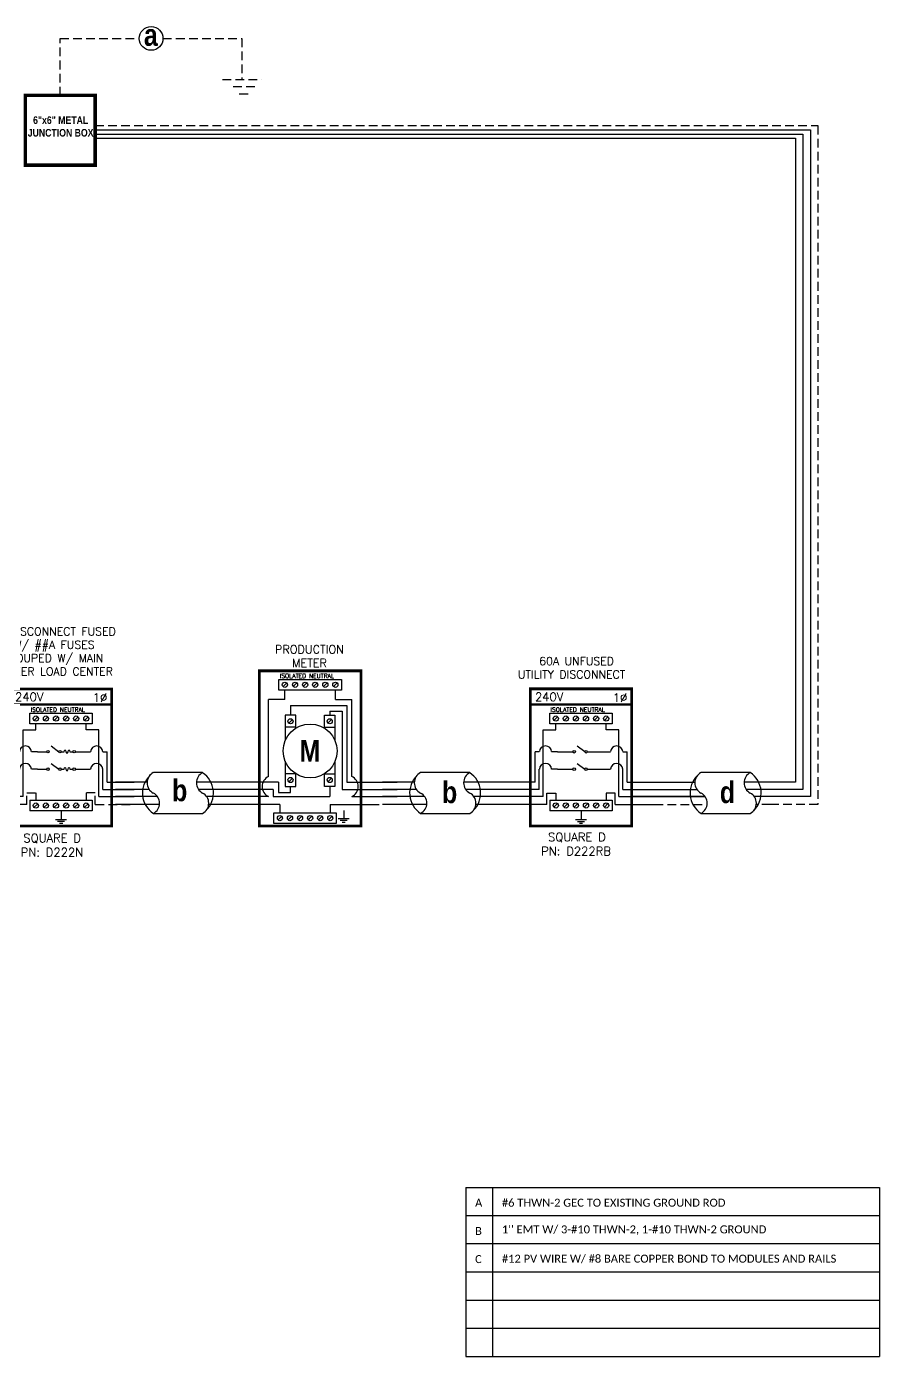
# Model space of a CAD drawing. Header units: feet. Extents: x 21513 to 22293, y 16036 to 16610.
# Drawn here: x 21925 to 22293, y 16036 to 16610 of the extents above; entities that cross this region are included whole.
import ezdxf

# ---------------------------------------------------------------- set-up
doc = ezdxf.new("R2010")
doc.units = ezdxf.units.FT
doc.header["$MEASUREMENT"] = 0
doc.linetypes.add('HIDDEN', pattern=[0.375, 0.25, -0.125])
for name, color, linetype in [('ONE LINE BLOCKS', 7, 'Continuous'), ('TABLES', 7, 'Continuous'), ('TEXT', 7, 'Continuous'), ('Z - TITLEBLOCK TXT', 7, 'Continuous')]:
    doc.layers.add(name, color=color, linetype=linetype)
doc.styles.add('ONE LINE TXT', font='techb___.ttf')
doc.styles.get("Standard").update_dxf_attribs({"font": 'simplex.shx'})

# ---------------------------------------------------------------- blocks, each defined once
blk = doc.blocks.new('*T13')
at = {"linetype": 'ByBlock', "lineweight": -2, "transparency": 16777216}
for p, q in [((0, 0), (178.52, 0)), ((0, 0), (0, -72.97)), ((11.58, 0), (11.58, -72.97)), ((178.52, 0), (178.52, -72.97)), ((0, -12.11), (178.52, -12.11)), ((0, -24.28), (178.52, -24.28)), ((0, -36.46), (178.52, -36.46)), ((0, -48.64), (178.52, -48.64)), ((0, -60.81), (178.52, -60.81)), ((0, -72.97), (178.52, -72.97))]:
    blk.add_line(p, q, dxfattribs=at)
at = {"color": 0, "linetype": 'Continuous', "transparency": 16777216, "char_height": 3.4544, "attachment_point": 7}
for s, insert, width in [('{\\fCalibri|b0|i0|c0;A', (4.06, -8.36), 3.4544), ('{\\fCalibri|b0|i0|c0;#6 THWN-2 GEC TO EXISTING GROUND ROD', (15.65, -8.36), 158.8095), ('{\\fCalibri|b0|i0|c0;B', (4.06, -20.53), 3.4544), ("{\\fCalibri|b0|i0|c0;1'' EMT W/ 3-#10 THWN-2, 1-#10 THWN-2 GROUND", (15.65, -20.53), 158.8095), ('{\\fCalibri|b0|i0|c0;C', (4.06, -32.71), 3.4544), ('{\\fCalibri|b0|i0|c0;#12 PV WIRE W/ #8 BARE COPPER BOND TO MODULES AND RAILS', (15.65, -32.71), 158.8095), ('{\\fCalibri|b0|i0|c0;', (4.06, -44.89), 3.4544), ('{\\fCalibri|b0|i0|c0;', (15.65, -44.89), 158.8095), ('{\\fCalibri|b0|i0|c0;', (4.06, -57.06), 3.4544), ('{\\fCalibri|b0|i0|c0;', (15.65, -57.06), 158.8095), ('{\\fCalibri|b0|i0|c0;', (4.06, -69.22), 3.4544), ('{\\fCalibri|b0|i0|c0;', (15.65, -69.22), 158.8095)]:
    blk.add_mtext(s, dxfattribs=dict(at, insert=insert, width=width))
blk = doc.blocks.new('M_METER PAN')
at = {"color": 253, "linetype": 'Continuous'}
for p, q in [((4.73, 8.02), (4.73, 8.75)), ((8.59, 8.02), (8.59, 8.75)), ((4.73, 8.02), (3.48, 8.02)), ((3.48, 2.14), (3.48, 8.02)), ((8.59, 8.02), (9.84, 8.02)), ((9.84, 2.14), (9.84, 8.02)), ((3.48, 0.61), (0, 0.61)), ((9.84, 0.61), (13.32, 0.61))]:
    blk.add_line(p, q, dxfattribs=at)
at = {"color": 7, "linetype": 'Continuous'}
for p, q in [((5.16, 7.56), (5.16, 6.82)), ((5.16, 7.56), (9.47, 7.56)), ((9.47, 7.56), (9.47, 1.71)), ((4.25, 1.71), (0, 1.71)), ((4.25, 1.71), (4.25, 0.9)), ((5.16, 0.9), (5.16, 1.37)), ((9.47, 1.71), (13.32, 1.71)), ((4.25, 0.9), (5.16, 0.9))]:
    blk.add_line(p, q, dxfattribs=at)
at = {"color": 10, "linetype": 'Continuous'}
for p, q in [((8.16, 7.14), (8.16, 6.82)), ((8.16, 7.14), (9.12, 7.14)), ((9.12, 7.14), (9.12, 1.15)), ((3.83, 1.15), (0, 1.15)), ((3.83, 1.15), (3.83, 0.61)), ((8.16, 1.37), (8.16, 0.61)), ((9.12, 1.15), (13.32, 1.15)), ((3.83, 0.61), (8.16, 0.61))]:
    blk.add_line(p, q, dxfattribs=at)
at = {"color": 1, "linetype": 'Continuous'}
for p, q in [((5.57, 5.9), (4.76, 5.9)), ((7.76, 5.9), (8.56, 5.9)), ((5.57, 2.33), (4.76, 2.33)), ((7.76, 2.33), (8.56, 2.33))]:
    blk.add_line(p, q, dxfattribs=at)
at = {"color": 253, "linetype": 'Continuous'}
for centre, start, end in [((3.82, 1.37), 113.9997, 246.0003), ((9.5, 1.37), 293.9997, 66.0003)]:
    blk.add_arc(centre, 0.835, start, end, dxfattribs=at)
at = {"layer": 'ONE LINE BLOCKS', "lineweight": 50, "const_width": 0.21}
blk.add_lwpolyline([(2.77, -1.65), (2.77, 10.22), (10.55, 10.22), (10.55, -1.65)], close=True, dxfattribs=at)
at = {"layer": 'TEXT', "color": 92, "linetype": 'HIDDEN', "ltscale": 15}
for p, q in [((4.35, 0), (0, 0)), ((4.35, 0), (4.35, -0.65)), ((8.2, 0), (8.2, -0.65)), ((8.2, 0), (13.32, 0))]:
    blk.add_line(p, q, dxfattribs=at)
at = {"layer": 'TEXT', "color": 92, "linetype": 'Continuous', "flags": 128}
for points in [[(9.23, -0.46), (9.23, -1.08)], [(8.81, -1.08), (9.64, -1.08)], [(9.5, -1.23), (8.96, -1.23)], [(9.35, -1.38), (9.1, -1.38)]]:
    blk.add_lwpolyline(points, dxfattribs=at)
at = {"layer": 'TEXT', "linetype": 'Continuous'}
blk.add_circle((6.66, 4.09), 2.06, dxfattribs=at)
at = {"layer": 'Z - TITLEBLOCK TXT', "color": 1, "linetype": 'Continuous'}
for p, q in [((4.27, 8.75), (4.27, 9.55)), ((4.27, 9.55), (9.05, 9.55)), ((9.05, 9.55), (9.05, 8.75)), ((9.05, 8.75), (4.27, 8.75)), ((4.76, 6.82), (4.76, 4.89)), ((5.57, 6.82), (4.76, 6.82)), ((5.57, 5.84), (5.57, 6.82)), ((7.76, 5.84), (7.76, 6.82)), ((7.76, 6.82), (8.56, 6.82)), ((8.56, 6.82), (8.56, 4.89)), ((4.76, 3.3), (4.76, 1.37)), ((8.56, 3.3), (8.56, 1.37)), ((5.57, 1.37), (5.57, 2.35)), ((7.76, 1.37), (7.76, 2.35)), ((4.76, 1.37), (5.57, 1.37)), ((8.56, 1.37), (7.76, 1.37)), ((3.89, -1.45), (3.89, -0.65)), ((3.89, -0.65), (8.66, -0.65)), ((8.66, -0.65), (8.66, -1.45)), ((8.66, -1.45), (3.89, -1.45))]:
    blk.add_line(p, q, dxfattribs=at)
at = {"layer": 'Z - TITLEBLOCK TXT', "color": 4, "linetype": 'Continuous'}
for p, q in [((4.87, 9.29), (4.6, 9.01)), ((5.64, 9.29), (5.37, 9.01)), ((6.42, 9.29), (6.14, 9.01)), ((7.19, 9.29), (6.91, 9.01)), ((7.96, 9.29), (7.68, 9.01)), ((8.73, 9.29), (8.45, 9.01)), ((5.3, 6.5), (5.02, 6.22)), ((8.3, 6.5), (8.02, 6.22)), ((5.3, 2.01), (5.02, 1.73)), ((8.3, 2.01), (8.02, 1.73)), ((4.49, -0.91), (4.21, -1.19)), ((5.26, -0.91), (4.98, -1.19)), ((6.03, -0.91), (5.75, -1.19)), ((6.8, -0.91), (6.52, -1.19)), ((7.57, -0.91), (7.29, -1.19)), ((8.34, -0.91), (8.06, -1.19))]:
    blk.add_line(p, q, dxfattribs=at)
for centre in [(4.73, 9.15), (5.51, 9.15), (6.28, 9.15), (7.05, 9.15), (7.82, 9.15), (8.59, 9.15), (5.16, 6.36), (8.16, 6.36), (5.16, 1.87), (8.16, 1.87), (4.35, -1.05), (5.12, -1.05), (5.89, -1.05), (6.66, -1.05), (7.43, -1.05), (8.2, -1.05)]:
    blk.add_circle(centre, 0.197, dxfattribs=at)
at = {"layer": 'TABLES', "color": 4, "linetype": 'Continuous'}
blk.add_text('ISOLATED NEUTRAL', height=0.3321, dxfattribs=at).set_placement((4.34, 9.67))
at = {"layer": 'TEXT', "color": 1, "insert": (6.61, 11.34), "char_height": 0.6278, "attachment_point": 5}
blk.add_mtext_dynamic_manual_height_columns('PRODUCTION METER', width=1.3203, gutter_width=7.17, heights=[0], dxfattribs=at)
at = {"layer": 'Z - TITLEBLOCK TXT', "color": 253, "linetype": 'Continuous', "style": 'ONE LINE TXT'}
blk.add_text('M', height=1.66, dxfattribs=at).set_placement((5.85, 3.26))
blk = doc.blocks.new('*U17')
at = {"color": 0}
blk.add_blockref('M_METER PAN', (0, 0), dxfattribs=at)
blk = doc.blocks.new('M_MAIN DISCONNECT')
at = {"color": 253, "linetype": 'Continuous'}
for p, q in [((10.94, -17.67), (10.94, -15.06)), ((32.69, -17.67), (32.69, -15.06)), ((5.45, -46.43), (5.45, -17.67)), ((5.45, -17.67), (10.94, -17.67)), ((38.18, -17.67), (32.69, -17.67)), ((38.18, -46.43), (38.18, -17.67)), ((5.45, -46.43), (-9.78, -46.43)), ((38.18, -46.43), (53.41, -46.43))]:
    blk.add_line(p, q, dxfattribs=at)
at = {"color": 7, "linetype": 'Continuous'}
for p, q in [((1.95, -40.22), (1.95, -27.1)), ((3.81, -27.1), (1.95, -27.1)), ((11.72, -27.1), (9.09, -27.1)), ((31.91, -27.1), (34.54, -27.1)), ((39.82, -27.1), (41.69, -27.1)), ((41.69, -40.22), (41.69, -27.1)), ((1.95, -40.22), (-9.78, -40.22)), ((41.69, -40.22), (53.41, -40.22))]:
    blk.add_line(p, q, dxfattribs=at)
at = {"color": 1, "linetype": 'Continuous'}
for p, q in [((21.88, -27.1), (23.12, -27.1)), ((25.67, -27.11), (26.91, -27.11)), ((21.88, -34.64), (23.12, -34.64)), ((25.67, -34.64), (26.91, -34.64))]:
    blk.add_line(p, q, dxfattribs=at)
at = {"color": 10, "linetype": 'Continuous'}
for p, q in [((3.81, -43.39), (3.81, -34.64)), ((11.72, -34.64), (9.09, -34.64)), ((31.91, -34.64), (34.54, -34.64)), ((39.82, -43.39), (39.82, -34.64)), ((3.81, -43.39), (-9.78, -43.39)), ((39.82, -43.39), (53.41, -43.39))]:
    blk.add_line(p, q, dxfattribs=at)
at = {"color": 7, "linetype": 'Continuous'}
for centre in [(6.45, -27.26), (37.18, -27.26)]:
    blk.add_arc(centre, 2.64, 3.28193, 176.71807, dxfattribs=at)
at = {"color": 10, "linetype": 'Continuous'}
for centre in [(6.45, -34.79), (37.18, -34.79)]:
    blk.add_arc(centre, 2.64, 3.28193, 176.71807, dxfattribs=at)
at = {"color": 1, "linetype": 'Continuous'}
for points in [[(23.12, -27.1), (23.5, -26.34), (24.4, -27.87), (25.22, -26.34), (25.67, -27.11)], [(23.12, -34.64), (23.5, -33.88), (24.4, -35.4), (25.22, -33.88), (25.67, -34.64)]]:
    blk.add_spline(points, degree=3, dxfattribs=at)
at = {"layer": 'ONE LINE BLOCKS', "lineweight": 50}
blk.add_line((0, -6.77), (43.61, -6.77), dxfattribs=at)
at = {"layer": 'ONE LINE BLOCKS', "lineweight": 50, "const_width": 1.19}
blk.add_lwpolyline([(0, -59.17), (0, 0), (43.61, 0), (43.61, -59.17)], close=True, dxfattribs=at)
at = {"layer": 'TEXT', "color": 92, "linetype": 'HIDDEN', "ltscale": 15}
for p, q in [((7.03, -49.88), (7.03, -44.94)), ((7.03, -44.94), (10.94, -44.94)), ((10.94, -44.94), (10.94, -48.08)), ((36.6, -44.94), (32.69, -44.94)), ((32.69, -44.94), (32.69, -48.08)), ((36.6, -49.88), (36.6, -44.94)), ((7.03, -49.88), (-9.78, -49.88)), ((36.6, -49.88), (53.41, -49.88))]:
    blk.add_line(p, q, dxfattribs=at)
at = {"layer": 'TEXT', "color": 92, "linetype": 'Continuous', "flags": 128}
for points in [[(19.48, -56.44), (24.16, -56.44)], [(23.35, -57.31), (20.29, -57.31)], [(21.82, -52.94), (21.82, -56.44)], [(22.53, -58.18), (21.1, -58.18)]]:
    blk.add_lwpolyline(points, dxfattribs=at)
at = {"layer": 'Z - TITLEBLOCK TXT', "color": 1, "linetype": 'Continuous'}
for p, q in [((8.34, -15.06), (8.34, -10.52)), ((8.34, -10.52), (35.29, -10.52)), ((35.29, -10.52), (35.29, -15.06)), ((35.29, -15.06), (8.34, -15.06)), ((11.72, -27.1), (15.64, -27.1)), ((17.54, -24.65), (20.8, -27.1)), ((27.99, -27.11), (31.91, -27.11)), ((17.54, -32.19), (20.8, -34.63)), ((11.72, -34.64), (15.64, -34.64)), ((27.99, -34.64), (31.91, -34.64)), ((8.34, -48.08), (35.29, -48.08)), ((8.34, -48.08), (8.34, -52.62)), ((35.29, -48.08), (35.29, -52.62)), ((35.29, -52.62), (8.34, -52.62))]:
    blk.add_line(p, q, dxfattribs=at)
at = {"layer": 'Z - TITLEBLOCK TXT', "color": 4, "linetype": 'Continuous'}
for p, q in [((11.73, -12), (10.15, -13.58)), ((16.08, -12), (14.5, -13.58)), ((20.43, -12), (18.86, -13.58)), ((24.78, -12), (23.21, -13.58)), ((29.13, -12), (27.56, -13.58)), ((33.48, -12), (31.91, -13.58)), ((11.73, -49.56), (10.15, -51.13)), ((16.08, -49.56), (14.5, -51.13)), ((20.43, -49.56), (18.86, -51.13)), ((24.78, -49.56), (23.21, -51.13)), ((29.13, -49.56), (27.56, -51.13)), ((33.48, -49.56), (31.91, -51.13))]:
    blk.add_line(p, q, dxfattribs=at)
for centre in [(10.94, -12.79), (15.29, -12.79), (19.64, -12.79), (23.99, -12.79), (28.34, -12.79), (32.69, -12.79), (10.94, -50.35), (15.29, -50.35), (19.64, -50.35), (23.99, -50.35), (28.34, -50.35), (32.69, -50.35)]:
    blk.add_circle(centre, 1.11, dxfattribs=at)
at = {"layer": 'Z - TITLEBLOCK TXT', "color": 1, "linetype": 'Continuous'}
for centre in [(16.18, -27.1), (21.34, -27.1), (27.45, -27.11), (16.18, -34.64), (21.34, -34.64), (27.45, -34.64)]:
    blk.add_circle(centre, 0.541, dxfattribs=at)
at = {"layer": 'TABLES', "color": 4, "linetype": 'Continuous'}
blk.add_text('ISOLATED NEUTRAL', height=1.8743, dxfattribs=at).set_placement((8.7, -9.86))
at = {"layer": 'TEXT', "color": 1}
for s, width, gutter_width, heights, insert, char_height, attachment_point in [('\\A1;\\pi4.1167;60A DISCONNECT FUSED \\P\\pi16.454;W/ ##A FUSES\\P\\pi11.355;GROUPED W/ MAIN \\P\\pi4.9392;BREAKER LOAD CENTER', 71.8931, 92.23, [24.13], (-15.26, 26.55), 3.4544, 1), ('240V', 0.1481, 0.75, [0], (8.07, -3.44), 3.658, 5), ('1∅', 0.1481, 0.75, [0], (38.63, -3.74), 3.658, 5), ('\\A1;\\pi3.6942,t21.982;SQUARE D\\P\\pi2.5621,t20.85;PN: D222N', 35.0816, 28.88, [13.54], (1.84, -62.59), 3.6576, 1)]:
    blk.add_mtext_dynamic_manual_height_columns(s, width=width, gutter_width=gutter_width, heights=heights, dxfattribs=dict(at, insert=insert, char_height=char_height, attachment_point=attachment_point))
blk = doc.blocks.new('*U16')
blk.add_blockref('M_MAIN DISCONNECT', (0, 0))
blk = doc.blocks.new('*U9')
at = {"color": 7, "linetype": 'Continuous'}
for p, q in [((6.67, 2.43), (2.91, 2.43)), ((2.44, 1.71), (0, 1.71)), ((9.57, 1.71), (6.2, 1.71)), ((2.91, -0.69), (6.67, -0.69))]:
    blk.add_line(p, q, dxfattribs=at)
at = {"color": 10, "linetype": 'Continuous'}
for p, q in [((2.59, 1.15), (0, 1.15)), ((9.57, 1.15), (6.35, 1.15))]:
    blk.add_line(p, q, dxfattribs=at)
at = {"color": 253, "linetype": 'Continuous'}
for p, q in [((3.21, 0.61), (0, 0.61)), ((9.57, 0.61), (6.97, 0.61))]:
    blk.add_line(p, q, dxfattribs=at)
at = {"color": 7, "linetype": 'Continuous'}
for centre, start, end in [((3.94, 0.87), 133.9732, 236.4265), ((5.63, 0.87), 313.9732, 56.4265)]:
    blk.add_arc(centre, 1.87, start, end, dxfattribs=at)
at = {"layer": 'TEXT', "color": 92, "linetype": 'HIDDEN', "ltscale": 15}
for p, q in [((3.37, 0), (0, 0)), ((9.57, 0), (7.14, 0))]:
    blk.add_line(p, q, dxfattribs=at)
at = {"layer": 'Z - TITLEBLOCK TXT', "linetype": 'Continuous'}
for centre, start, end in [((3.31, 1.65), 117.6639, 242.3361), ((7.08, 1.65), 117.6639, 242.3361), ((2.5, 0.09), 297.6639, 62.3361), ((6.26, 0.09), 297.6639, 62.3361)]:
    blk.add_arc(centre, 0.882, start, end, dxfattribs=at)
blk = doc.blocks.new('M_UTILITY DISCONNECT')
at = {"color": 253, "linetype": 'Continuous'}
for p, q in [((3.67, 5.71), (3.67, 6.17)), ((7.52, 5.71), (7.52, 6.17)), ((2.7, 0.61), (2.7, 5.71)), ((2.7, 5.71), (3.67, 5.71)), ((8.5, 5.71), (7.52, 5.71)), ((8.5, 0.61), (8.5, 5.71)), ((2.7, 0.61), (0, 0.61)), ((8.5, 0.61), (11.2, 0.61))]:
    blk.add_line(p, q, dxfattribs=at)
at = {"color": 7, "linetype": 'Continuous'}
for p, q in [((2.08, 1.71), (2.08, 4.03)), ((2.41, 4.03), (2.08, 4.03)), ((3.81, 4.03), (3.34, 4.03)), ((7.39, 4.03), (7.85, 4.03)), ((8.79, 4.03), (9.12, 4.03)), ((9.12, 1.71), (9.12, 4.03)), ((2.08, 1.71), (0, 1.71)), ((9.12, 1.71), (11.2, 1.71))]:
    blk.add_line(p, q, dxfattribs=at)
at = {"color": 10, "linetype": 'Continuous'}
for p, q in [((2.41, 1.15), (2.41, 2.7)), ((3.81, 2.7), (3.34, 2.7)), ((7.39, 2.7), (7.85, 2.7)), ((8.79, 1.15), (8.79, 2.7)), ((2.41, 1.15), (0, 1.15)), ((8.79, 1.15), (11.2, 1.15))]:
    blk.add_line(p, q, dxfattribs=at)
at = {"color": 7, "linetype": 'Continuous'}
for centre in [(2.88, 4.01), (8.32, 4.01)]:
    blk.add_arc(centre, 0.468, 3.2819, 176.7181, dxfattribs=at)
at = {"color": 10, "linetype": 'Continuous'}
for centre in [(2.88, 2.67), (8.32, 2.67)]:
    blk.add_arc(centre, 0.468, 3.2819, 176.7181, dxfattribs=at)
at = {"layer": 'ONE LINE BLOCKS', "lineweight": 50}
blk.add_line((1.73, 7.64), (9.46, 7.64), dxfattribs=at)
at = {"layer": 'ONE LINE BLOCKS', "lineweight": 50, "const_width": 0.21}
blk.add_lwpolyline([(1.73, -1.65), (1.73, 8.84), (9.46, 8.84), (9.46, -1.65)], close=True, dxfattribs=at)
at = {"layer": 'TEXT', "color": 92, "linetype": 'HIDDEN', "ltscale": 15}
for p, q in [((2.98, 0), (0, 0)), ((2.98, 0), (2.98, 0.87)), ((2.98, 0.87), (3.67, 0.87)), ((3.67, 0.87), (3.67, 0.32)), ((8.22, 0.87), (7.52, 0.87)), ((7.52, 0.87), (7.52, 0.32)), ((8.22, 0), (8.22, 0.87)), ((8.22, 0), (11.2, 0))]:
    blk.add_line(p, q, dxfattribs=at)
at = {"layer": 'TEXT', "color": 92, "linetype": 'Continuous', "flags": 128}
for points in [[(5.6, -0.54), (5.6, -1.16)], [(5.18, -1.16), (6.01, -1.16)], [(5.87, -1.32), (5.33, -1.32)], [(5.72, -1.47), (5.47, -1.47)]]:
    blk.add_lwpolyline(points, dxfattribs=at)
at = {"layer": 'Z - TITLEBLOCK TXT', "color": 1, "linetype": 'Continuous'}
for p, q in [((3.21, 6.17), (3.21, 6.97)), ((3.21, 6.97), (7.98, 6.97)), ((7.98, 6.17), (3.21, 6.17)), ((7.98, 6.97), (7.98, 6.17)), ((5.31, 4.47), (5.89, 4.04)), ((3.81, 4.03), (4.97, 4.03)), ((5.31, 3.13), (5.89, 2.7)), ((6.08, 4.03), (7.39, 4.03)), ((3.81, 2.7), (4.97, 2.7)), ((6.08, 2.7), (7.39, 2.7)), ((3.21, 0.32), (7.98, 0.32)), ((3.21, 0.32), (3.21, -0.49)), ((7.98, 0.32), (7.98, -0.49)), ((7.98, -0.49), (3.21, -0.49))]:
    blk.add_line(p, q, dxfattribs=at)
at = {"layer": 'Z - TITLEBLOCK TXT', "color": 4, "linetype": 'Continuous'}
for p, q in [((3.81, 6.71), (3.53, 6.43)), ((4.58, 6.71), (4.3, 6.43)), ((5.35, 6.71), (5.07, 6.43)), ((6.12, 6.71), (5.84, 6.43)), ((6.89, 6.71), (6.61, 6.43)), ((7.66, 6.71), (7.39, 6.43)), ((3.81, 0.06), (3.53, -0.22)), ((4.58, 0.06), (4.3, -0.22)), ((5.35, 0.06), (5.07, -0.22)), ((6.12, 0.06), (5.84, -0.22)), ((6.89, 0.06), (6.61, -0.22)), ((7.66, 0.06), (7.39, -0.22))]:
    blk.add_line(p, q, dxfattribs=at)
for centre in [(3.67, 6.57), (4.44, 6.57), (5.21, 6.57), (5.98, 6.57), (6.75, 6.57), (7.52, 6.57), (3.67, -0.08), (4.44, -0.08), (5.21, -0.08), (5.98, -0.08), (6.75, -0.08), (7.52, -0.08)]:
    blk.add_circle(centre, 0.197, dxfattribs=at)
at = {"layer": 'Z - TITLEBLOCK TXT', "color": 1, "linetype": 'Continuous'}
for centre in [(5.07, 4.03), (5.98, 4.03), (5.07, 2.7), (5.98, 2.7)]:
    blk.add_circle(centre, 0.0959, dxfattribs=at)
at = {"layer": 'TABLES', "color": 4, "linetype": 'Continuous'}
blk.add_text('ISOLATED NEUTRAL', height=0.3321, dxfattribs=at).set_placement((3.27, 7.09))
at = {"layer": 'TEXT', "color": 1}
for s, width, gutter_width, heights, insert, char_height, attachment_point in [('\\A1;\\pi2.3006; 60A UNFUSED \\P\\pi1.0912;UTILITY DISCONNECT', 11.508, 0, [1.92], (-0.32, 11.27), 0.612, 1), ('240V', 0.1481, 0.75, [0], (3.16, 8.23), 0.648, 5), ('1∅', 0.1481, 0.75, [0], (8.58, 8.17), 0.648, 5), ('\\A1;\\pi1.5665,t4.8065;SQUARE D\\P\\pi1.042,t4.282;PN: D222RB', 8.0394, 0.203, [2.35], (1.51, -2.17), 0.648, 1)]:
    blk.add_mtext_dynamic_manual_height_columns(s, width=width, gutter_width=gutter_width, heights=heights, dxfattribs=dict(at, insert=insert, char_height=char_height, attachment_point=attachment_point))

msp = doc.modelspace()

# ---------------------------------------------------------------- linework, layer by layer
at = {"color": 253, "linetype": 'Continuous'}
for p, q in [((21954.28, 16565.33), (22101.9, 16565.33)), ((22101.9, 16565.33), (22262.95, 16565.33)), ((22262.95, 16565.33), (22262.95, 16277.5)), ((22180.33, 16277.5), (22217.46, 16277.5)), ((22217.46, 16277.5), (22186.18, 16277.5)), ((22247.12, 16277.5), (22238.7, 16277.5)), ((22262.95, 16277.5), (22247.12, 16277.5))]:
    msp.add_line(p, q, dxfattribs=at)
at = {"color": 10, "linetype": 'Continuous'}
for p, q in [((21954.28, 16563.53), (22104.02, 16563.53)), ((22104.02, 16563.53), (22259.73, 16563.53)), ((22259.73, 16563.53), (22259.73, 16280.54)), ((22181.98, 16280.54), (22213.98, 16280.54)), ((22247.12, 16280.54), (22235.22, 16280.54)), ((22259.73, 16280.54), (22247.12, 16280.54))]:
    msp.add_line(p, q, dxfattribs=at)
at = {"linetype": 'Continuous'}
for p, q in [((21954.28, 16561.73), (22104.77, 16561.73)), ((22104.77, 16561.73), (22256.51, 16561.73)), ((22256.51, 16561.73), (22256.51, 16283.71))]:
    msp.add_line(p, q, dxfattribs=at)
at = {"color": 7, "linetype": 'Continuous'}
for p, q in [((22236.99, 16287.79), (22215.75, 16287.79)), ((22183.84, 16283.71), (22213.1, 16283.71)), ((22247.12, 16283.71), (22234.34, 16283.71)), ((22256.51, 16283.71), (22247.12, 16283.71)), ((22215.75, 16270.16), (22236.99, 16270.16))]:
    msp.add_line(p, q, dxfattribs=at)
msp.add_circle((21978.46, 16604.8), 5.11, dxfattribs=at)
for centre, start, end in [((22221.6, 16278.97), 133.97324, 236.42648), ((22231.14, 16278.97), 313.97324, 56.42648)]:
    msp.add_arc(centre, 10.58, start, end, dxfattribs=at)
at = {"layer": 'ONE LINE BLOCKS', "lineweight": 50, "const_width": 1.53}
msp.add_lwpolyline([(21954.28, 16550.11), (21924.18, 16550.11), (21924.18, 16580.21), (21954.28, 16580.21)], close=True, dxfattribs=at)
at = {"layer": 'TEXT', "color": 92, "linetype": 'HIDDEN', "ltscale": 15}
for p, q in [((21939.23, 16580.21), (21939.23, 16604.8)), ((21939.23, 16604.8), (21973.34, 16604.8)), ((21983.57, 16604.8), (22017.68, 16604.8)), ((22017.68, 16604.8), (22017.68, 16587.01)), ((21954.28, 16567.14), (22100.17, 16567.14)), ((22100.17, 16567.14), (22266.17, 16567.14)), ((22266.17, 16567.14), (22266.17, 16274.05)), ((22178.76, 16274.05), (22218.39, 16274.05)), ((22245.7, 16274.05), (22239.63, 16274.05)), ((22266.17, 16274.05), (22245.7, 16274.05))]:
    msp.add_line(p, q, dxfattribs=at)
at = {"layer": 'TEXT', "color": 92, "linetype": 'HIDDEN', "ltscale": 15, "flags": 128}
for points in [[(22009.2, 16587.01), (22026.16, 16587.01)], [(22023.22, 16583.87), (22012.14, 16583.87)], [(22020.28, 16580.73), (22015.08, 16580.73)]]:
    msp.add_lwpolyline(points, dxfattribs=at)
at = {"layer": 'Z - TITLEBLOCK TXT', "linetype": 'Continuous'}
for centre, start, end in [((22218.06, 16283.38), 117.66392, 242.33608), ((22239.31, 16283.38), 117.66392, 242.33608), ((22213.44, 16274.57), 297.66392, 62.33608), ((22234.68, 16274.57), 297.66392, 62.33608)]:
    msp.add_arc(centre, 4.98, start, end, dxfattribs=at)

# ---------------------------------------------------------------- block references
for name, p in [('*U16', (21917.79, 16323.93)), ('*T13', (22114.2, 16108.67))]:
    msp.add_blockref(name, p)
at = {"color": 155, "true_color": 0x647190, "xscale": 5.644441731736358, "yscale": 5.644441731736358, "zscale": 5.644441731736358}
for name, p in [('*U17', (22009.49, 16274.05)), ('M_UTILITY DISCONNECT', (22132.38, 16274.05)), ('*U9', (21963.03, 16274.05)), ('*U9', (22078.33, 16274.05))]:
    msp.add_blockref(name, p, dxfattribs=at)

# ---------------------------------------------------------------- texts
at = {"layer": 'ONE LINE BLOCKS', "color": 1, "linetype": 'Continuous', "insert": (21939.42, 16571.16), "char_height": 3.2756, "width": 28.3929, "attachment_point": 2, "style": 'ONE LINE TXT'}
msp.add_mtext('6"x6" METAL JUNCTION BOX  ', dxfattribs=at)
at = {"layer": 'Z - TITLEBLOCK TXT', "color": 1, "linetype": 'Continuous', "char_height": 9.3833, "attachment_point": 1, "style": 'ONE LINE TXT'}
for s, insert in [('{\\W1;\\C256;a}', (21975.36, 16610.99)), ('{\\W1;\\C256;b}', (21987.51, 16284.82)), ('{\\W1;\\C256;b}', (22103.99, 16284.01)), ('{\\W1;\\C256;d}', (22223.87, 16284.01))]:
    msp.add_mtext_dynamic_manual_height_columns(s, width=0.1385, gutter_width=2.13, heights=[0], dxfattribs=dict(at, insert=insert))

doc.saveas('drawing.dxf')
